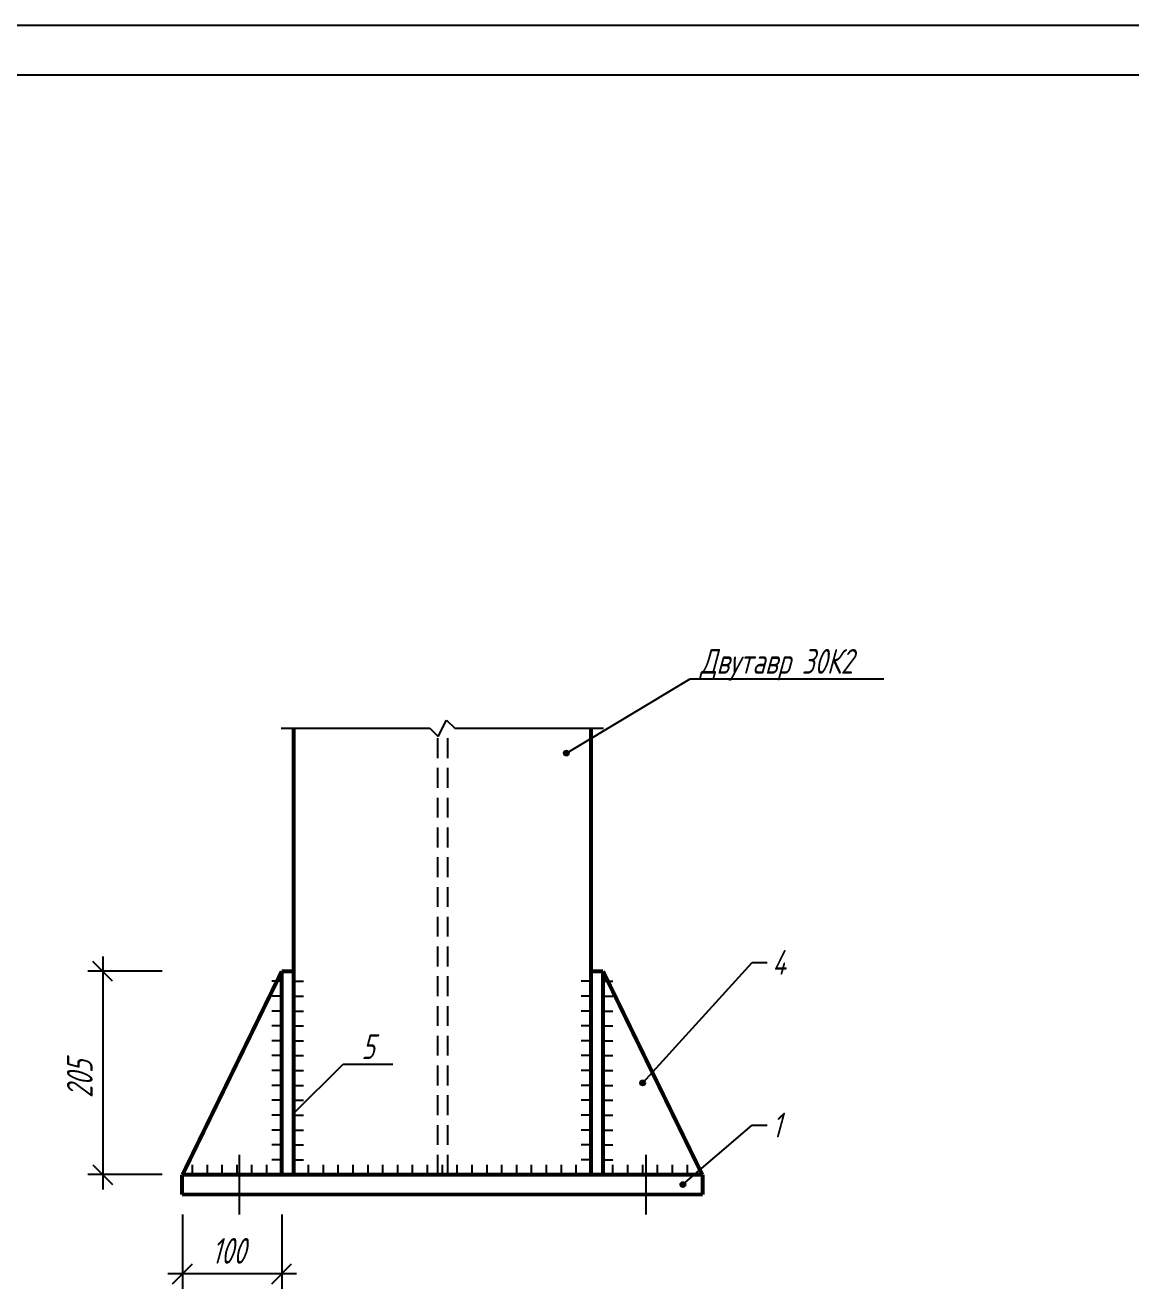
# Model space of a CAD drawing. Extents: x 0 to 420, y 0 to 297.
# Drawn here: x 197.1 to 308.5, y 169.6 to 297 of the extents above; entities that cross this region are included whole.
import ezdxf
from ezdxf.enums import TextEntityAlignment as Align

# ---------------------------------------------------------------- set-up
doc = ezdxf.new("R2010")
doc.units = 0
doc.header["$MEASUREMENT"] = 0
doc.linetypes.add('DASHED', pattern=[3, 2, -1])
doc.layers.get('DEFPOINTS').update_dxf_attribs({"linetype": 'CONTINUOUS'})
for name, color, linetype in [('ВЫНОСКИ', 7, 'CONTINUOUS'), ('РАЗМЕРЫ', 7, 'CONTINUOUS'), ('ШТАМП_РАМКА', 7, 'CONTINUOUS')]:
    doc.layers.add(name, color=color, linetype=linetype)
doc.styles.add('SCADOFFICE', font='RomanS', dxfattribs={"width": 0.7, "oblique": 15, "height": 2.5})
doc.dimstyles.new('SCADOFFICE_DIM', dxfattribs={"dimtxt": 2.5, "dimasz": 2, "dimexe": 1.5, "dimexo": 2, "dimgap": 1, "dimtad": 1, "dimdec": 4, "dimlfac": 10, "dimdsep": 46, "dimtxsty": 'SCADOFFICE', "dimblk": 'OBLIQUE', "dimsah": 1, "dimcen": 2.5, "dimdle": 1.5, "dimclrd": 256, "dimclre": 256, "dimclrt": 256, "dimadec": 0, "dimazin": 0, "dimtfac": 1, "dimtdec": 4, "dimtmove": 2, "dimatfit": 3, "dimldrblk": 'OBLIQUE', "dimfxl": 1, "dimtolj": 1, "dimarcsym": 0})

# ---------------------------------------------------------------- blocks, each defined once
blk = doc.blocks.new('*U19')
at = {"layer": 'ВЫНОСКИ'}
for points in [[(251.39, 223.52), (251.37, 223.67), (251.39, 223.72)], [(251.37, 223.57), (251.37, 223.62), (251.37, 223.67)], [(251.37, 223.57), (251.37, 223.67), (251.39, 223.52)], [(251.41, 223.48), (251.39, 223.72), (251.41, 223.76)], [(251.39, 223.52), (251.39, 223.72), (251.41, 223.48)], [(251.44, 223.44), (251.41, 223.76), (251.44, 223.8)], [(251.41, 223.48), (251.41, 223.76), (251.44, 223.44)], [(251.48, 223.41), (251.44, 223.8), (251.48, 223.83)], [(251.44, 223.44), (251.44, 223.8), (251.48, 223.41)], [(251.52, 223.39), (251.48, 223.83), (251.52, 223.85)], [(251.48, 223.41), (251.48, 223.83), (251.52, 223.39)], [(251.57, 223.37), (251.52, 223.85), (251.57, 223.87)], [(251.52, 223.39), (251.52, 223.85), (251.57, 223.37)], [(251.57, 223.37), (251.57, 223.87), (251.62, 223.37)], [(251.62, 223.37), (251.57, 223.87), (251.62, 223.87)]]:
    blk.add_solid(points, dxfattribs=at)
at = {"layer": 'ВЫНОСКИ', "extrusion": (0, 0, -1)}
for points in [[(-251.62, 223.37), (-251.62, 223.87), (-251.67, 223.37)], [(-251.67, 223.37), (-251.62, 223.87), (-251.67, 223.87)], [(-251.67, 223.37), (-251.67, 223.87), (-251.72, 223.39)], [(-251.72, 223.39), (-251.67, 223.87), (-251.72, 223.85)], [(-251.72, 223.39), (-251.72, 223.85), (-251.76, 223.41)], [(-251.76, 223.41), (-251.72, 223.85), (-251.76, 223.83)], [(-251.76, 223.41), (-251.76, 223.83), (-251.8, 223.44)], [(-251.8, 223.44), (-251.76, 223.83), (-251.8, 223.8)], [(-251.8, 223.44), (-251.8, 223.8), (-251.83, 223.48)], [(-251.83, 223.48), (-251.8, 223.8), (-251.83, 223.76)], [(-251.83, 223.48), (-251.83, 223.76), (-251.85, 223.52)], [(-251.85, 223.52), (-251.83, 223.76), (-251.85, 223.72)], [(-251.85, 223.52), (-251.85, 223.72), (-251.87, 223.57)], [(-251.87, 223.57), (-251.85, 223.72), (-251.87, 223.67)], [(-251.87, 223.57), (-251.87, 223.67), (-251.87, 223.62)]]:
    blk.add_solid(points, dxfattribs=at)
blk = doc.blocks.new('*U20')
at = {"layer": 'ВЫНОСКИ'}
for points in [[(263.14, 180.02), (263.12, 180.17), (263.14, 180.22)], [(263.12, 180.07), (263.12, 180.12), (263.12, 180.17)], [(263.12, 180.07), (263.12, 180.17), (263.14, 180.02)], [(263.16, 179.98), (263.14, 180.22), (263.16, 180.26)], [(263.14, 180.02), (263.14, 180.22), (263.16, 179.98)], [(263.19, 179.94), (263.16, 180.26), (263.19, 180.3)], [(263.16, 179.98), (263.16, 180.26), (263.19, 179.94)], [(263.23, 179.91), (263.19, 180.3), (263.23, 180.33)], [(263.19, 179.94), (263.19, 180.3), (263.23, 179.91)], [(263.27, 179.89), (263.23, 180.33), (263.27, 180.35)], [(263.23, 179.91), (263.23, 180.33), (263.27, 179.89)], [(263.32, 179.87), (263.27, 180.35), (263.32, 180.37)], [(263.27, 179.89), (263.27, 180.35), (263.32, 179.87)], [(263.32, 179.87), (263.32, 180.37), (263.37, 179.87)], [(263.37, 179.87), (263.32, 180.37), (263.37, 180.37)]]:
    blk.add_solid(points, dxfattribs=at)
at = {"layer": 'ВЫНОСКИ', "extrusion": (0, 0, -1)}
for points in [[(-263.37, 179.87), (-263.37, 180.37), (-263.42, 179.87)], [(-263.42, 179.87), (-263.37, 180.37), (-263.42, 180.37)], [(-263.42, 179.87), (-263.42, 180.37), (-263.47, 179.89)], [(-263.47, 179.89), (-263.42, 180.37), (-263.47, 180.35)], [(-263.47, 179.89), (-263.47, 180.35), (-263.51, 179.91)], [(-263.51, 179.91), (-263.47, 180.35), (-263.51, 180.33)], [(-263.51, 179.91), (-263.51, 180.33), (-263.55, 179.94)], [(-263.55, 179.94), (-263.51, 180.33), (-263.55, 180.3)], [(-263.55, 179.94), (-263.55, 180.3), (-263.58, 179.98)], [(-263.58, 179.98), (-263.55, 180.3), (-263.58, 180.26)], [(-263.58, 179.98), (-263.58, 180.26), (-263.6, 180.02)], [(-263.6, 180.02), (-263.58, 180.26), (-263.6, 180.22)], [(-263.6, 180.02), (-263.6, 180.22), (-263.62, 180.07)], [(-263.62, 180.07), (-263.6, 180.22), (-263.62, 180.17)], [(-263.62, 180.07), (-263.62, 180.17), (-263.62, 180.12)]]:
    blk.add_solid(points, dxfattribs=at)
blk = doc.blocks.new('*U21')
at = {"layer": 'ВЫНОСКИ'}
for points in [[(259.09, 190.27), (259.07, 190.42), (259.09, 190.47)], [(259.07, 190.32), (259.07, 190.37), (259.07, 190.42)], [(259.07, 190.32), (259.07, 190.42), (259.09, 190.27)], [(259.11, 190.23), (259.09, 190.47), (259.11, 190.51)], [(259.09, 190.27), (259.09, 190.47), (259.11, 190.23)], [(259.14, 190.19), (259.11, 190.51), (259.14, 190.55)], [(259.11, 190.23), (259.11, 190.51), (259.14, 190.19)], [(259.18, 190.16), (259.14, 190.55), (259.18, 190.58)], [(259.14, 190.19), (259.14, 190.55), (259.18, 190.16)], [(259.22, 190.14), (259.18, 190.58), (259.22, 190.6)], [(259.18, 190.16), (259.18, 190.58), (259.22, 190.14)], [(259.27, 190.12), (259.22, 190.6), (259.27, 190.62)], [(259.22, 190.14), (259.22, 190.6), (259.27, 190.12)], [(259.27, 190.12), (259.27, 190.62), (259.32, 190.12)], [(259.32, 190.12), (259.27, 190.62), (259.32, 190.62)]]:
    blk.add_solid(points, dxfattribs=at)
at = {"layer": 'ВЫНОСКИ', "extrusion": (0, 0, -1)}
for points in [[(-259.32, 190.12), (-259.32, 190.62), (-259.37, 190.12)], [(-259.37, 190.12), (-259.32, 190.62), (-259.37, 190.62)], [(-259.37, 190.12), (-259.37, 190.62), (-259.42, 190.14)], [(-259.42, 190.14), (-259.37, 190.62), (-259.42, 190.6)], [(-259.42, 190.14), (-259.42, 190.6), (-259.46, 190.16)], [(-259.46, 190.16), (-259.42, 190.6), (-259.46, 190.58)], [(-259.46, 190.16), (-259.46, 190.58), (-259.5, 190.19)], [(-259.5, 190.19), (-259.46, 190.58), (-259.5, 190.55)], [(-259.5, 190.19), (-259.5, 190.55), (-259.53, 190.23)], [(-259.53, 190.23), (-259.5, 190.55), (-259.53, 190.51)], [(-259.53, 190.23), (-259.53, 190.51), (-259.55, 190.27)], [(-259.55, 190.27), (-259.53, 190.51), (-259.55, 190.47)], [(-259.55, 190.27), (-259.55, 190.47), (-259.57, 190.32)], [(-259.57, 190.32), (-259.55, 190.47), (-259.57, 190.42)], [(-259.57, 190.32), (-259.57, 190.42), (-259.57, 190.37)]]:
    blk.add_solid(points, dxfattribs=at)
blk = doc.blocks.new('_OBLIQUE')
at = {"layer": 'РАЗМЕРЫ', "color": 0, "linetype": 'ByBlock'}
blk.add_line((-0.5, -0.5), (0.5, 0.5), dxfattribs=at)
blk = doc.blocks.new('*D4')
at = {"layer": 'DEFPOINTS', "color": 0}
for p in [(212.87, 201.62), (204.87, 181.12), (212.87, 181.12)]:
    blk.add_point(p, dxfattribs=at)
at = {"layer": 'РАЗМЕРЫ'}
for p, q in [((204.87, 203.12), (204.87, 179.62)), ((210.87, 201.62), (203.37, 201.62)), ((210.87, 181.12), (203.37, 181.12))]:
    blk.add_line(p, q, dxfattribs=at)
at = {"layer": 'РАЗМЕРЫ', "xscale": 2, "yscale": 2, "zscale": 2}
for p, rotation in [((204.87, 201.62), 90), ((204.87, 181.12), 270)]:
    blk.add_blockref('_OBLIQUE', p, dxfattribs=dict(at, rotation=rotation))
at = {"layer": 'РАЗМЕРЫ', "style": 'SCADOFFICE', "oblique": 15, "width": 0.676148}
blk.add_text('205', height=2.5881905, rotation=90, dxfattribs=at).set_placement((203.8475, 188.854375))
blk = doc.blocks.new('*D5')
at = {"layer": 'DEFPOINTS', "color": 0}
for p in [(212.92, 179.12), (222.92, 179.12), (212.92, 171.12)]:
    blk.add_point(p, dxfattribs=at)
at = {"layer": 'РАЗМЕРЫ'}
for p, q in [((212.92, 177.12), (212.92, 169.62)), ((222.92, 177.12), (222.92, 169.62)), ((224.42, 171.12), (211.42, 171.12))]:
    blk.add_line(p, q, dxfattribs=at)
at = {"layer": 'РАЗМЕРЫ', "xscale": 2, "yscale": 2, "zscale": 2}
for p in [(212.92, 171.12), (222.92, 171.12)]:
    blk.add_blockref('_OBLIQUE', p, dxfattribs=at)
at = {"layer": 'РАЗМЕРЫ', "style": 'SCADOFFICE', "oblique": 15, "width": 0.676148}
blk.add_text('100', height=2.58819, dxfattribs=at).set_placement((215.8635, 172.1425))

msp = doc.modelspace()

# ---------------------------------------------------------------- linework, layer by layer
at = {"layer": 'ВЫНОСКИ', "linetype": 'Continuous'}
for p, q in [((251.62, 223.62), (264.12, 231.12)), ((264.12, 231.12), (283.62, 231.12)), ((259.32, 190.37), (270.37, 202.52)), ((270.37, 202.52), (271.87, 202.52)), ((222.92, 200.62), (221.92, 200.62)), ((224.12, 200.62), (225.12, 200.62)), ((254.12, 200.62), (253.12, 200.62)), ((255.32, 200.62), (256.32, 200.62)), ((222.92, 199.12), (221.92, 199.12)), ((224.12, 199.12), (225.12, 199.12)), ((254.12, 199.12), (253.12, 199.12)), ((255.32, 199.12), (256.32, 199.12)), ((222.92, 197.62), (221.92, 197.62)), ((224.12, 197.62), (225.12, 197.62)), ((254.12, 197.62), (253.12, 197.62)), ((255.32, 197.62), (256.32, 197.62)), ((222.92, 196.12), (221.92, 196.12)), ((224.12, 196.12), (225.12, 196.12)), ((254.12, 196.12), (253.12, 196.12)), ((255.32, 196.12), (256.32, 196.12)), ((222.92, 194.62), (221.92, 194.62)), ((224.12, 194.62), (225.12, 194.62)), ((254.12, 194.62), (253.12, 194.62)), ((255.32, 194.62), (256.32, 194.62)), ((222.92, 193.12), (221.92, 193.12)), ((224.12, 193.12), (225.12, 193.12)), ((254.12, 193.12), (253.12, 193.12)), ((255.32, 193.12), (256.32, 193.12)), ((222.92, 191.62), (221.92, 191.62)), ((224.12, 187.27), (229.12, 192.27)), ((224.12, 191.62), (225.12, 191.62)), ((229.12, 192.27), (234.12, 192.27)), ((254.12, 191.62), (253.12, 191.62)), ((255.32, 191.62), (256.32, 191.62)), ((222.92, 190.12), (221.92, 190.12)), ((224.12, 190.12), (225.12, 190.12)), ((254.12, 190.12), (253.12, 190.12)), ((255.32, 190.12), (256.32, 190.12)), ((222.92, 188.62), (221.92, 188.62)), ((224.12, 188.62), (225.12, 188.62)), ((254.12, 188.62), (253.12, 188.62)), ((255.32, 188.62), (256.32, 188.62)), ((222.92, 187.12), (221.92, 187.12)), ((224.12, 187.12), (225.12, 187.12)), ((254.12, 187.12), (253.12, 187.12)), ((255.32, 187.12), (256.32, 187.12)), ((263.37, 180.12), (270.37, 186.12)), ((270.37, 186.12), (271.87, 186.12)), ((222.92, 185.62), (221.92, 185.62)), ((224.12, 185.62), (225.12, 185.62)), ((254.12, 185.62), (253.12, 185.62)), ((255.32, 185.62), (256.32, 185.62)), ((222.92, 184.12), (221.92, 184.12)), ((224.12, 184.12), (225.12, 184.12)), ((254.12, 184.12), (253.12, 184.12)), ((255.32, 184.12), (256.32, 184.12)), ((218.62, 183.12), (218.62, 177.12)), ((222.92, 182.62), (221.92, 182.62)), ((224.12, 182.62), (225.12, 182.62)), ((254.12, 182.62), (253.12, 182.62)), ((255.32, 182.62), (256.32, 182.62)), ((259.62, 183.12), (259.62, 177.12)), ((213.92, 181.12), (213.92, 182.12)), ((215.42, 181.12), (215.42, 182.12)), ((216.92, 181.12), (216.92, 182.12)), ((218.42, 181.12), (218.42, 182.12)), ((219.92, 181.12), (219.92, 182.12)), ((221.42, 181.12), (221.42, 182.12)), ((225.62, 181.12), (225.62, 182.12)), ((227.12, 181.12), (227.12, 182.12)), ((228.62, 181.12), (228.62, 182.12)), ((230.12, 181.12), (230.12, 182.12)), ((231.62, 181.12), (231.62, 182.12)), ((233.12, 181.12), (233.12, 182.12)), ((234.62, 181.12), (234.62, 182.12)), ((236.12, 181.12), (236.12, 182.12)), ((237.62, 181.12), (237.62, 182.12)), ((239.12, 181.12), (239.12, 182.12)), ((240.62, 181.12), (240.62, 182.12)), ((242.12, 181.12), (242.12, 182.12)), ((243.62, 181.12), (243.62, 182.12)), ((245.12, 181.12), (245.12, 182.12)), ((246.62, 181.12), (246.62, 182.12)), ((248.12, 181.12), (248.12, 182.12)), ((249.62, 181.12), (249.62, 182.12)), ((251.12, 181.12), (251.12, 182.12)), ((252.62, 181.12), (252.62, 182.12)), ((254.12, 181.12), (254.12, 182.12)), ((256.32, 181.12), (256.32, 182.12)), ((257.82, 181.12), (257.82, 182.12)), ((259.32, 181.12), (259.32, 182.12)), ((260.82, 181.12), (260.82, 182.12)), ((262.32, 181.12), (262.32, 182.12)), ((263.82, 181.12), (263.82, 182.12))]:
    msp.add_line(p, q, dxfattribs=at)
for centre in [(251.62, 223.62), (259.32, 190.37), (263.37, 180.12)]:
    msp.add_circle(centre, 0.25, dxfattribs=at)
at = {"layer": 'РАЗМЕРЫ', "linetype": 'Continuous'}
for p, q in [((238.703333, 225.286667), (239.536667, 226.953333)), ((239.536667, 226.953333), (240.37, 226.12)), ((222.87, 226.12), (237.87, 226.12)), ((237.87, 226.12), (238.703333, 225.286667)), ((240.37, 226.12), (255.37, 226.12))]:
    msp.add_line(p, q, dxfattribs=at)
at = {"layer": 'РАЗМЕРЫ', "linetype": 'DASHED'}
for p, q in [((238.62, 225.12), (238.62, 181.12)), ((239.62, 225.12), (239.62, 181.12))]:
    msp.add_line(p, q, dxfattribs=at)
at = {"layer": 'РАЗМЕРЫ', "linetype": 'Continuous', "const_width": 0.4}
for points in [[(224.12, 181.12), (224.12, 226.12)], [(254.12, 181.12), (254.12, 226.12)], [(212.92, 181.12), (222.92, 201.62)], [(222.92, 201.62), (224.12, 201.62)], [(222.92, 181.12), (222.92, 201.62)], [(224.12, 201.62), (224.12, 181.12)], [(254.12, 201.62), (255.32, 201.62)], [(254.12, 181.12), (254.12, 201.62)], [(255.32, 201.62), (255.32, 181.12)], [(255.32, 201.62), (265.32, 181.12)], [(212.87, 181.12), (265.37, 181.12)], [(212.87, 179.12), (212.87, 181.12)], [(224.12, 181.12), (222.92, 181.12)], [(255.32, 181.12), (254.12, 181.12)], [(265.37, 181.12), (265.37, 179.12)], [(265.37, 179.12), (212.87, 179.12)]]:
    msp.add_lwpolyline(points, dxfattribs=at)
at = {"layer": 'ШТАМП_РАМКА', "linetype": 'Continuous'}
for p, q in [((0, 297), (420, 297)), ((20, 292), (415, 292))]:
    msp.add_line(p, q, dxfattribs=at)

# ---------------------------------------------------------------- block references
at = {"layer": 'ВЫНОСКИ'}
for name in ['*U19', '*U21', '*U20']:
    msp.add_blockref(name, (0, 0), dxfattribs=at)

# ---------------------------------------------------------------- texts
at = {"layer": 'ВЫНОСКИ', "style": 'SCADOFFICE', "oblique": 15, "width": 0.7}
for s, p in [('Двутавр 30К2', (265.12, 231.62)), ('4', (272.37, 201.27)), ('1', (272.37, 184.87))]:
    msp.add_text(s, height=2.5, dxfattribs=at).set_placement(p)
msp.add_text('5', height=2.5, dxfattribs=at).set_placement((231.62, 192.77), align=Align.CENTER)

# ---------------------------------------------------------------- dimensions: what is measured, and where the dimension line sits
at = {"layer": 'РАЗМЕРЫ'}
dim = msp.add_linear_dim(base=(204.87, 181.12), p1=(212.87, 201.62), p2=(212.87, 181.12), angle=90, dimstyle='SCADOFFICE_DIM', dxfattribs=at)
dim.commit()
dim.dimension.update_dxf_attribs({"geometry": '*D4', "text_midpoint": (204.87, 191.37)})
dim = msp.add_linear_dim(base=(212.92, 171.12), p1=(222.92, 179.12), p2=(212.92, 179.12), dimstyle='SCADOFFICE_DIM', dxfattribs=at)
dim.commit()
dim.dimension.update_dxf_attribs({"geometry": '*D5', "text_midpoint": (218.52, 171.12)})

doc.saveas('drawing.dxf')
